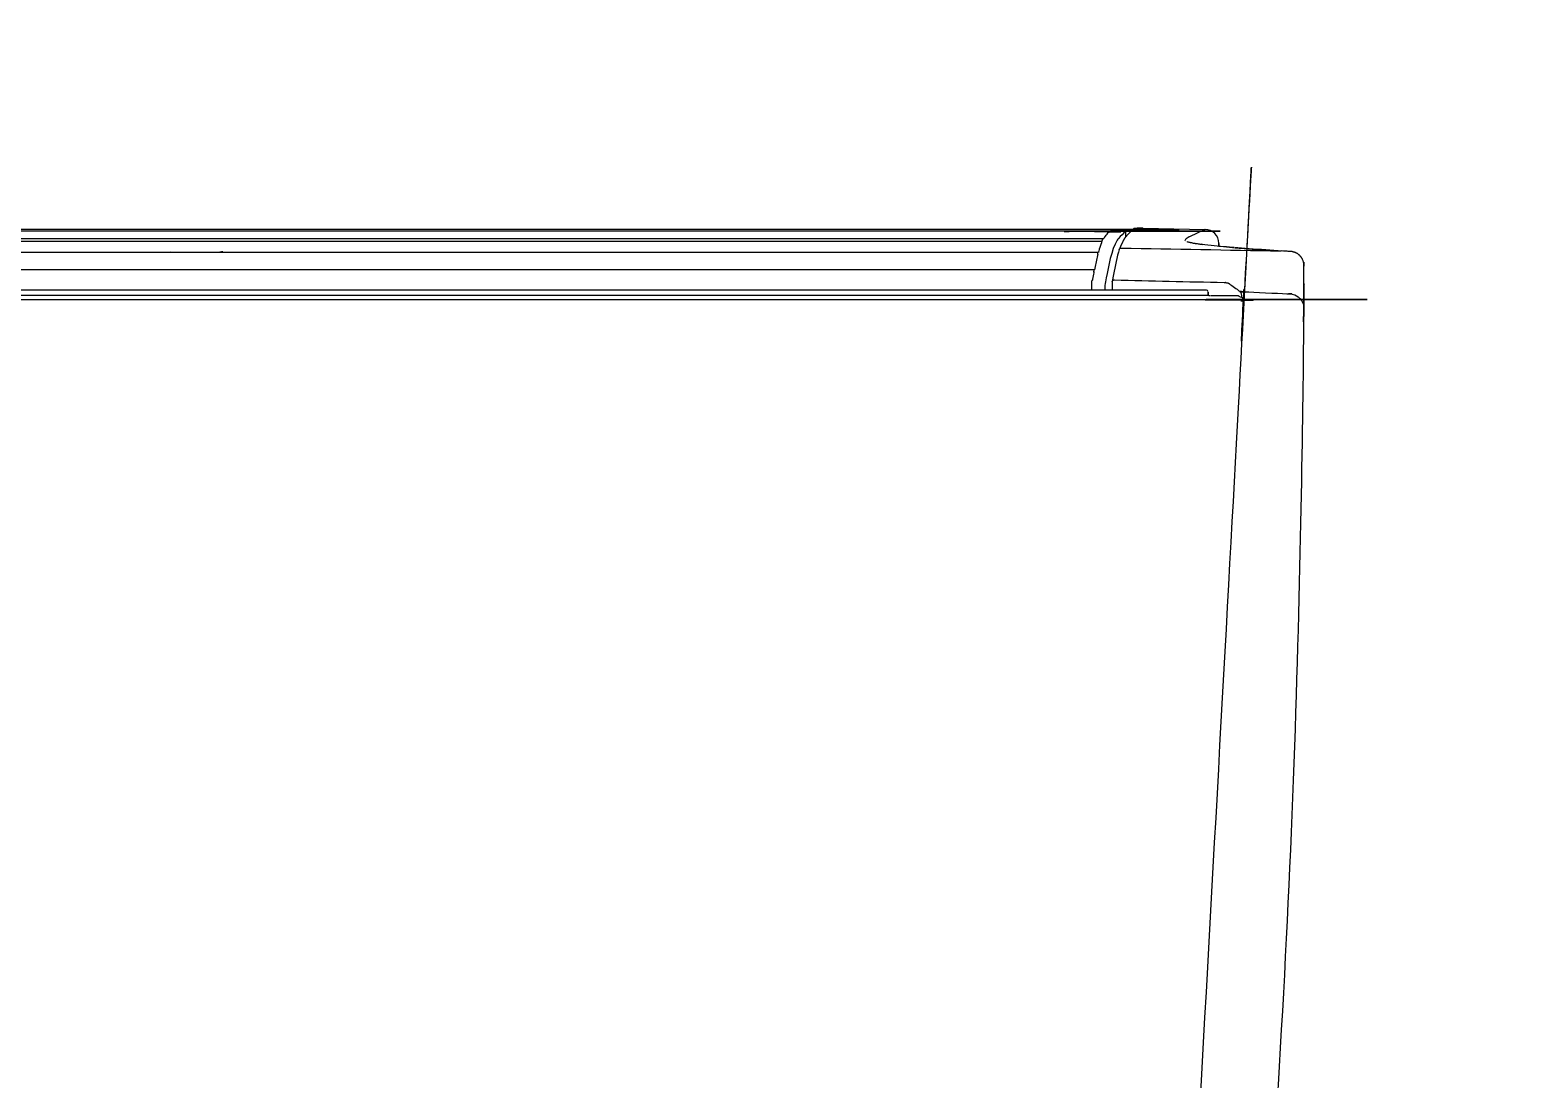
# Model space of a CAD drawing. Header units: millimetres. Extents: x 1291 to 5660, y 748 to 2981.
# Drawn here: x 3605.1 to 3814.9, y 2357.6 to 2505.7 of the extents above; entities that cross this region are included whole.
import ezdxf

# ---------------------------------------------------------------- set-up
doc = ezdxf.new("R2010")
doc.units = ezdxf.units.MM

msp = doc.modelspace()

# ---------------------------------------------------------------- linework, layer by layer
for points in [[(3762.26, 2477.69), (3770.98, 2477.53), (3768.81, 2476.49), (3768.78, 2476.47, 0.065875), (3768.22, 2476.08), (3768.18, 2476.06), (3768.18, 2476.06)], [(3756.76, 2476.32), (3756.77, 2476.33), (3756.83, 2476.41, -0.012055), (3757.29, 2477), (3757.35, 2477.07, -0.23949), (3757.59, 2477.19), (3757.59, 2477.19)], [(3769.04, 2475.67), (3769.06, 2475.67), (3769.08, 2475.66), (3769.09, 2475.66, -0.026004), (3769.3, 2475.62)], [(3772.96, 2475.55), (3772.97, 2475.16), (3773.17, 2475.14, 0.005764), (3774.89, 2474.98), (3775.12, 2474.96)], [(3755.89, 2474.03), (3755.85, 2473.84, 0.011304), (3755.44, 2472.07), (3755.39, 2471.81)], [(3775.11, 2474.96, 0.022644), (3775, 2474.97), (3775.12, 2474.96), (3775.09, 2474.96), (3774.99, 2474.97), (3774.46, 2475.01, -0.010799), (3770.98, 2475.37), (3770.64, 2475.41), (3770.5, 2475.45), (3770.51, 2475.45)], [(3781.97, 2474.48), (3781.32, 2474.52, -0.004296), (3776.65, 2474.84), (3776.12, 2474.88), (3776.14, 2474.88), (3776.03, 2474.88, -0.003051), (3775.22, 2474.95, 0.006365), (3776.01, 2474.88), (3775.9, 2474.89)], [(3776.01, 2474.88), (3776.51, 2474.84, 0.002204), (3781.03, 2474.53), (3781.65, 2474.5)], [(3771.45, 2468.68), (3771.45, 2468.63), (3771.46, 2468.22, -0.018423), (3771.45, 2468.68), (3771.45, 2468.63)]]:
    msp.add_lwpolyline(points, format="xyb")
for points in [[(2973.48, 2475.86), (2973.48, 2475.87), (2973.48, 2475.88), (3756.49, 2475.89), (3756.5, 2475.89)], [(3756.4, 2475.67), (3756.4, 2475.69)], [(3756.42, 2475.88), (3756.44, 2475.89)], [(3756.47, 2475.89), (3756.47, 2475.89)], [(3756.51, 2475.89), (3756.51, 2475.91), (3756.52, 2475.92)], [(3756.57, 2476.19), (3756.64, 2476.2), (3756.68, 2476.2), (3756.69, 2476.22)], [(3756.7, 2476.23), (3756.71, 2476.24), (3756.72, 2476.26), (3756.73, 2476.27), (3756.73, 2476.28), (3756.73, 2476.3), (3756.75, 2476.31)], [(3768.16, 2476.03), (3768.16, 2476.03)], [(3768.16, 2475.97), (3768.16, 2475.97)], [(3768.16, 2475.96), (3768.17, 2475.95)], [(3768.18, 2475.95), (3768.18, 2475.94), (3768.19, 2475.94), (3768.2, 2475.94)], [(3768.2, 2475.93), (3768.2, 2475.92)], [(3768.23, 2475.91), (3768.24, 2475.91), (3768.25, 2475.9)], [(3768.28, 2475.88), (3768.29, 2475.88), (3768.3, 2475.88)], [(3768.37, 2475.84), (3768.39, 2475.84)], [(3768.64, 2475.76), (3768.65, 2475.76), (3768.66, 2475.75), (3768.68, 2475.75), (3768.69, 2475.75)], [(3768.71, 2475.74), (3768.73, 2475.74), (3768.74, 2475.74), (3768.75, 2475.73), (3768.76, 2475.73)], [(3768.77, 2475.73), (3768.78, 2475.72), (3768.81, 2475.72), (3768.82, 2475.72)], [(3768.83, 2475.72), (3768.84, 2475.72)], [(3768.93, 2475.69), (3768.94, 2475.69)], [(3768.95, 2475.69), (3768.96, 2475.68), (3768.98, 2475.68), (3768.98, 2475.68)], [(3769, 2475.68), (3769.02, 2475.67)], [(3769.32, 2475.62), (3769.32, 2475.61)], [(3769.34, 2475.61), (3769.36, 2475.61), (3769.37, 2475.61), (3769.39, 2475.6)], [(3769.41, 2475.6), (3769.43, 2475.6)], [(3769.44, 2475.6), (3769.47, 2475.59), (3769.5, 2475.59)], [(3769.54, 2475.58), (3769.55, 2475.57)], [(3755.91, 2474.28), (2973.98, 2474.28)], [(3625.01, 2474.28), (3625.01, 2474.3)], [(3631.99, 2474.29), (3631.99, 2474.29), (3631.99, 2474.28)], [(3755.9, 2474.2), (3755.9, 2474.21), (3755.9, 2474.26), (3755.91, 2474.27)], [(3755.94, 2474.29), (3755.93, 2474.28)], [(3759.01, 2474.97), (3759, 2474.95), (3758.99, 2474.93), (3758.98, 2474.91)], [(3782.12, 2474.47), (3782.1, 2474.48), (3781.75, 2474.49), (3781.74, 2474.5)], [(3781.85, 2474.49), (3781.84, 2474.49)], [(3781.95, 2474.48), (3781.94, 2474.49)], [(3782.03, 2474.48), (3782.02, 2474.48)], [(3782.99, 2474.42), (3782.96, 2474.42), (3782.92, 2474.42)], [(3755.38, 2471.81), (3755.38, 2471.81), (2974.54, 2471.8), (2974.54, 2471.79)], [(3755.34, 2471.7), (3755.34, 2471.72), (3755.34, 2471.77), (3755.35, 2471.78)], [(3755.36, 2471.8), (3755.36, 2471.8), (3755.35, 2471.8)], [(3754.98, 2470.15), (3754.98, 2468.97)], [(3755.07, 2470.35), (3755.06, 2470.34), (3755.06, 2470.32), (3755.04, 2470.31), (3755.03, 2470.28), (3755.02, 2470.27), (3755, 2470.24), (3754.99, 2470.22), (3754.99, 2470.2), (3754.99, 2470.17)], [(3755.1, 2470.36), (3755.09, 2470.36), (3755.08, 2470.36), (3755.08, 2470.35), (3755.08, 2470.35)], [(3755.11, 2470.37), (3755.1, 2470.37)], [(3773.94, 2470.03), (3773.95, 2470.03)], [(3774.05, 2470.02), (3774.05, 2470.01)], [(3774.12, 2470.01), (3774.14, 2470)], [(3774.18, 2470), (3774.2, 2469.99)], [(3774.22, 2469.99), (3774.22, 2469.99)], [(3774.26, 2469.98), (3774.26, 2469.97)], [(3771.15, 2468.97), (2958.74, 2468.97)], [(3771.46, 2468.22), (3771.46, 2468.18)], [(3775.44, 2468.15), (3771.86, 2468.15)], [(3776.43, 2467.6), (3776.42, 2467.62)]]:
    msp.add_lwpolyline(points)
for points, weights, knots in [([(3763.04, 2256.28), (3763.16, 2256.28), (3763.31, 2256.28), (3763.41, 2256.3), (3763.42, 2256.3), (3763.43, 2256.3), (3763.45, 2256.3), (3763.47, 2256.31), (3763.49, 2256.31), (3763.51, 2256.31), (3763.52, 2256.32), (3763.54, 2256.32), (3763.56, 2256.32), (3763.66, 2256.34), (3763.76, 2256.37), (3763.84, 2256.45), (3763.86, 2256.46), (3763.87, 2256.47), (3763.89, 2256.48), (3763.9, 2256.49), (3763.91, 2256.5), (3763.92, 2256.51), (3763.97, 2256.57), (3763.99, 2256.63), (3764.02, 2256.68), (3764.02, 2256.68), (3764.02, 2256.69), (3764.02, 2256.7), (3764.02, 2256.71), (3764.02, 2256.73), (3764.02, 2256.75), (3764.1, 2257.47), (3764.18, 2258.19), (3764.26, 2258.91), (3771.91, 2327.24), (3775.97, 2395.87), (3776.42, 2464.63), (3776.42, 2464.95), (3776.43, 2465.28), (3776.43, 2465.6), (3776.43, 2466.21), (3776.43, 2466.82), (3776.44, 2467.44), (3776.43, 2467.51), (3776.43, 2467.57), (3776.42, 2467.64), (3776.42, 2467.66), (3776.41, 2467.68), (3776.4, 2467.69), (3776.4, 2467.71), (3776.39, 2467.72), (3776.38, 2467.74), (3776.38, 2467.75), (3776.37, 2467.77), (3776.36, 2467.78), (3776.35, 2467.8), (3776.34, 2467.81), (3776.34, 2467.83), (3776.15, 2468.08), (3775.87, 2468.12), (3775.58, 2468.15), (3775.55, 2468.15), (3775.53, 2468.15), (3775.51, 2468.15), (3775.49, 2468.15), (3775.46, 2468.15), (3775.44, 2468.15), (3775.44, 2468.14), (3775.44, 2468.14), (3775.44, 2468.13)], [1, 1, 1, 1, 1, 1, 1, 1, 1, 1, 1, 1, 1, 1, 1, 1, 1, 1, 1, 1, 1, 1, 1, 1, 1, 1, 1, 1, 1, 1, 1, 1, 1, 1, 0.999084518401, 0.999084518401, 1, 1, 1, 1, 1, 1, 1, 1, 1, 1, 1, 1, 1, 1, 1, 1, 1, 1, 1, 1, 1, 1, 1, 1, 1, 1, 1, 1, 1, 1, 1, 1, 1, 1], [0, 0, 0, 0, 1, 1, 1, 2, 2, 2, 3, 3, 3, 4, 4, 4, 5, 5, 5, 6, 6, 6, 7, 7, 7, 8, 8, 8, 9, 9, 9, 10, 10, 10, 11, 11, 11, 11.104825, 11.104825, 11.104825, 12.104825, 12.104825, 12.104825, 13.104825, 13.104825, 13.104825, 14.104825, 14.104825, 14.104825, 15.104825, 15.104825, 15.104825, 16.104825, 16.104825, 16.104825, 17.104825, 17.104825, 17.104825, 18.104825, 18.104825, 18.104825, 19.104825, 19.104825, 19.104825, 20.104825, 20.104825, 20.104825, 21.104825, 21.104825, 21.104825, 22.104825, 22.104825, 22.104825, 22.104825]), ([(3761.08, 2477.67), (3761.07, 2477.67), (3761.07, 2477.67), (3761.06, 2477.67), (3761.05, 2477.67), (3761.04, 2477.67), (3761.04, 2477.67), (3761.03, 2477.66), (3761.02, 2477.66), (3761.01, 2477.66), (3761.01, 2477.65), (3761, 2477.65), (3760.99, 2477.65), (3760.99, 2477.64), (3760.98, 2477.64), (3760.97, 2477.64), (3760.96, 2477.63), (3760.95, 2477.63), (3760.94, 2477.63), (3760.94, 2477.62), (3760.93, 2477.62), (3760.93, 2477.62), (3760.92, 2477.61), (3760.91, 2477.6), (3760.91, 2477.6), (3760.9, 2477.59), (3760.9, 2477.58), (3760.89, 2477.58), (3760.85, 2477.54), (3760.82, 2477.51), (3760.78, 2477.48), (3760.52, 2477.2), (3760.24, 2476.92), (3759.97, 2476.65), (3759.94, 2476.61), (3759.9, 2476.58), (3759.87, 2476.54), (3759.86, 2476.53), (3759.84, 2476.51), (3759.83, 2476.5), (3759.75, 2476.42), (3759.61, 2476.21), (3759.55, 2476.11), (3759.54, 2476.09), (3759.53, 2476.07), (3759.52, 2476.05), (3759.51, 2476.03), (3759.5, 2476.01), (3759.49, 2475.99), (3759.41, 2475.87), (3759.33, 2475.67), (3759.26, 2475.54), (3759.25, 2475.52), (3759.24, 2475.5), (3759.23, 2475.48), (3759.23, 2475.47), (3759.22, 2475.45), (3759.21, 2475.44), (3759.17, 2475.3), (3759.11, 2475.24), (3759.07, 2475.1), (3759.06, 2475.09), (3759.05, 2475.07), (3759.05, 2475.06), (3759.04, 2475.05), (3759.04, 2475.04), (3759.03, 2475.03), (3759.03, 2475.03), (3759.03, 2475.02), (3759.03, 2475.02), (3759.03, 2475.01), (3759.02, 2475.01), (3759.02, 2475), (3759.02, 2475), (3759.02, 2474.99), (3759.01, 2474.99)], [1, 1, 1, 1, 1, 1, 1, 1, 1, 1, 1, 1, 1, 1, 1, 1, 1, 1, 1, 1, 1, 1, 1, 1, 1, 1, 1, 1, 1, 1, 1, 0.999950434729, 0.999950434729, 1, 1, 1, 1, 1, 1, 1, 1, 1, 1, 1, 1, 1, 1, 1, 1, 1, 1, 1, 1, 1, 1, 1, 1, 1, 1, 1, 1, 1, 1, 1, 1, 1, 1, 1, 1, 1, 1, 1, 1, 1, 1, 1], [0, 0, 0, 0, 1, 1, 1, 2, 2, 2, 3, 3, 3, 4, 4, 4, 5, 5, 5, 6, 6, 6, 7, 7, 7, 8, 8, 8, 9, 9, 9, 10, 10, 10, 10.024388, 10.024388, 10.024388, 11.024388, 11.024388, 11.024388, 12.024388, 12.024388, 12.024388, 13.024388, 13.024388, 13.024388, 14.024388, 14.024388, 14.024388, 15.024388, 15.024388, 15.024388, 16.024388, 16.024388, 16.024388, 17.024388, 17.024388, 17.024388, 18.024388, 18.024388, 18.024388, 19.024388, 19.024388, 19.024388, 20.024388, 20.024388, 20.024388, 21.024388, 21.024388, 21.024388, 22.024388, 22.024388, 22.024388, 23.024388, 23.024388, 23.024388, 24.024388, 24.024388, 24.024388, 24.024388]), ([(3759.83, 2477.3), (3759.82, 2477.41), (3759.74, 2477.49), (3759.62, 2477.5), (3496.5, 2477.5), (3233.39, 2477.5), (2970.27, 2477.5), (2970.26, 2477.49), (2970.25, 2477.49), (2970.23, 2477.49), (2970.14, 2477.49), (2970.08, 2477.41), (2970.06, 2477.33), (2970.06, 2477.32), (2970.06, 2477.31), (2970.06, 2477.3)], [1, 0.831606212857, 0.831606212857, 1, 1, 1, 1, 1, 1, 1, 1, 1, 1, 1, 1, 1], [0, 0, 0, 0, 1.453285, 1.453285, 1.453285, 2.453285, 2.453285, 2.453285, 3.453285, 3.453285, 3.453285, 4.453285, 4.453285, 4.453285, 5.453285, 5.453285, 5.453285, 5.453285]), ([(3757.58, 2477.2), (3757.58, 2477.2), (3757.57, 2477.2), (3757.57, 2477.2), (3755.88, 2477.29), (3754.12, 2477.27), (3752.41, 2477.28), (3494.07, 2477.28), (3235.72, 2477.28), (2977.38, 2477.28), (2976.12, 2477.28), (2974.86, 2477.27), (2973.61, 2477.25), (2973.58, 2477.25), (2973.56, 2477.25), (2973.54, 2477.25), (2973.52, 2477.25), (2973.5, 2477.25), (2973.48, 2477.25), (2973.45, 2477.24), (2973.43, 2477.24), (2973.41, 2477.24), (2973.14, 2477.24), (2972.88, 2477.23), (2972.61, 2477.22), (2972.6, 2477.22), (2972.6, 2477.22), (2972.59, 2477.22), (2972.59, 2477.22), (2972.58, 2477.21), (2972.57, 2477.21), (2972.57, 2477.21), (2972.56, 2477.21), (2972.56, 2477.21), (2972.5, 2477.22), (2972.5, 2477.21), (2972.45, 2477.21)], [1, 1, 1, 1, 1, 1, 1, 1, 1, 1, 0.99997132521, 0.99997132521, 1, 1, 1, 1, 1, 1, 1, 1, 1, 1, 1, 1, 1, 1, 1, 1, 1, 1, 1, 1, 1, 1, 1, 1, 1], [0, 0, 0, 0, 1, 1, 1, 2, 2, 2, 3, 3, 3, 3.01855, 3.01855, 3.01855, 4.01855, 4.01855, 4.01855, 5.01855, 5.01855, 5.01855, 6.01855, 6.01855, 6.01855, 7.01855, 7.01855, 7.01855, 8.01855, 8.01855, 8.01855, 9.01855, 9.01855, 9.01855, 10.01855, 10.01855, 10.01855, 11.01855, 11.01855, 11.01855, 11.01855]), ([(3773.87, 2470.04), (3773.87, 2470.04), (3773.87, 2470.03), (3773.87, 2470.03), (3774.01, 2470.01), (3774.14, 2469.99), (3774.28, 2469.97), (3774.28, 2469.97), (3774.28, 2469.97), (3774.29, 2469.97), (3774.29, 2469.96), (3774.29, 2469.96), (3774.29, 2469.96), (3774.35, 2469.92), (3774.4, 2469.88), (3774.46, 2469.85), (3774.9, 2469.52), (3775.38, 2469.21), (3775.8, 2468.87), (3775.86, 2468.83), (3775.91, 2468.79), (3775.97, 2468.75), (3776.2, 2468.74), (3776.44, 2468.73), (3776.67, 2468.72), (3778.54, 2468.64), (3780.4, 2468.55), (3782.27, 2468.47), (3782.5, 2468.46), (3782.73, 2468.45), (3782.97, 2468.44), (3783.06, 2468.43), (3783.16, 2468.43), (3783.25, 2468.42), (3784.13, 2468.24), (3784.77, 2467.63), (3784.91, 2466.73), (3784.92, 2466.63), (3784.93, 2466.54), (3784.93, 2466.44), (3784.93, 2466.15), (3784.93, 2465.87), (3784.93, 2465.58), (3784.5, 2396.11), (3780.42, 2326.77), (3772.69, 2257.74), (3772.63, 2257.17), (3772.57, 2256.61), (3772.5, 2256.04), (3771.83, 2250.03), (3771.12, 2244.02), (3770.39, 2238.01), (3769.76, 2232.94), (3769.12, 2227.86), (3768.46, 2222.78)], [1, 1, 1, 1, 1, 1, 1, 1, 1, 1, 1, 1, 1, 1, 1, 1, 1, 1, 1, 1, 1, 1, 1, 1, 1, 0.999999735611, 0.999999735611, 1, 1, 1, 1, 1, 1, 1, 1, 1, 1, 1, 1, 1, 1, 1, 1, 0.999072944682, 0.999072944682, 1, 1, 1, 1, 0.999993712622, 0.999993712622, 1, 0.999996683978, 0.999996683978, 1], [0, 0, 0, 0, 1, 1, 1, 2, 2, 2, 3, 3, 3, 4, 4, 4, 5, 5, 5, 6, 6, 6, 7, 7, 7, 8, 8, 8, 8.001781, 8.001781, 8.001781, 9.001781, 9.001781, 9.001781, 10.001781, 10.001781, 10.001781, 11.001781, 11.001781, 11.001781, 12.001781, 12.001781, 12.001781, 13.001781, 13.001781, 13.001781, 13.107267, 13.107267, 13.107267, 14.107267, 14.107267, 14.107267, 14.115953, 14.115953, 14.115953, 14.122261, 14.122261, 14.122261, 14.122261]), ([(3784.93, 2466.44), (3784.94, 2468.44), (3784.95, 2470.45), (3784.96, 2472.45), (3784.96, 2472.46), (3784.96, 2472.47), (3784.96, 2472.48), (3784.92, 2473.59), (3784.09, 2474.36), (3783.01, 2474.42)], [1, 0.999999063817, 0.999999063817, 1, 1, 1, 1, 1, 1, 1], [0, 0, 0, 0, 0.003352, 0.003352, 0.003352, 1.003352, 1.003352, 1.003352, 2.003352, 2.003352, 2.003352, 2.003352]), ([(2965.87, 2256.74), (2965.87, 2256.74), (2965.87, 2256.74), (2965.86, 2256.74), (2965.86, 2256.75), (2965.86, 2256.75), (2965.86, 2256.75), (2965.78, 2257.47), (2965.7, 2258.19), (2965.62, 2258.91), (2957.98, 2327.24), (2953.92, 2395.87), (2953.47, 2464.63), (2953.46, 2464.95), (2953.46, 2465.28), (2953.46, 2465.6), (2953.46, 2466.21), (2953.46, 2466.82), (2953.45, 2467.44), (2953.45, 2467.45), (2953.45, 2467.46), (2953.45, 2467.47), (2953.51, 2467.59), (2953.58, 2467.64), (2953.71, 2467.65), (3227.87, 2467.65), (3502.02, 2467.65), (3776.18, 2467.65), (3776.29, 2467.64), (3776.41, 2467.59), (3776.43, 2467.47), (3776.43, 2467.47), (3776.43, 2467.47), (3776.44, 2467.47)], [1, 1, 1, 1, 1, 1, 1, 1, 1, 1, 0.999087049703, 0.999087049703, 1, 1, 1, 1, 1, 1, 1, 1, 1, 1, 1, 1, 1, 1, 1, 1, 1, 1, 1, 1, 1, 1], [0, 0, 0, 0, 1, 1, 1, 2, 2, 2, 3, 3, 3, 3.10468, 3.10468, 3.10468, 4.10468, 4.10468, 4.10468, 5.10468, 5.10468, 5.10468, 6.10468, 6.10468, 6.10468, 7.10468, 7.10468, 7.10468, 8.10468, 8.10468, 8.10468, 9.10468, 9.10468, 9.10468, 10.10468, 10.10468, 10.10468, 10.10468])]:
    msp.add_rational_spline(points, weights, degree=3, knots=knots)
for points, knots in [([(3762.21, 2477.69), (3761.87, 2477.68), (3761.53, 2477.69), (3761.19, 2477.68), (3761.18, 2477.68), (3761.17, 2477.68), (3761.17, 2477.68), (3761.16, 2477.68), (3761.16, 2477.67), (3761.16, 2477.67)], [0, 0, 0, 0, 1, 1, 1, 2, 2, 2, 3, 3, 3, 3]), ([(3756.53, 2475.94), (3756.53, 2475.94), (3756.54, 2475.94), (3756.54, 2475.95), (3756.54, 2475.96), (3756.54, 2475.98), (3756.54, 2475.99), (3756.54, 2476.04), (3756.55, 2476.03), (3756.55, 2476.09), (3756.55, 2476.09), (3756.55, 2476.09), (3756.55, 2476.1), (3756.55, 2476.1), (3756.55, 2476.1), (3756.55, 2476.11), (3756.55, 2476.18), (3756.56, 2476.14), (3756.56, 2476.18), (3756.56, 2476.18), (3756.56, 2476.18), (3756.56, 2476.19), (3756.56, 2476.19), (3756.57, 2476.19), (3756.57, 2476.19), (3495.49, 2476.19), (3234.41, 2476.19), (2973.33, 2476.19)], [0, 0, 0, 0, 1, 1, 1, 2, 2, 2, 3, 3, 3, 4, 4, 4, 5, 5, 5, 6, 6, 6, 7, 7, 7, 8, 8, 8, 9, 9, 9, 9]), ([(3756.42, 2475.88), (3756.42, 2475.88), (3756.42, 2475.88), (3756.42, 2475.88), (3756.42, 2475.87), (3756.41, 2475.87), (3756.41, 2475.87), (3756.41, 2475.82), (3756.41, 2475.83), (3756.4, 2475.8), (3756.4, 2475.74), (3756.4, 2475.69), (3756.4, 2475.64), (3756.38, 2475.6), (3756.37, 2475.56), (3756.35, 2475.53), (3756.21, 2475.17), (3756.12, 2474.81), (3756, 2474.45), (3755.99, 2474.4), (3755.98, 2474.35), (3755.96, 2474.29), (3755.96, 2474.29), (3755.95, 2474.29), (3755.95, 2474.29)], [0, 0, 0, 0, 1, 1, 1, 2, 2, 2, 3, 3, 3, 4, 4, 4, 5, 5, 5, 6, 6, 6, 7, 7, 7, 8, 8, 8, 8]), ([(3759.84, 2476.51), (3759.84, 2476.77), (3759.83, 2477.03), (3759.83, 2477.3), (3759.48, 2476.95), (3759.13, 2476.6), (3758.79, 2476.25), (3758.72, 2476.17), (3758.66, 2476.09), (3758.6, 2476.01), (3757.77, 2474.63), (3757.38, 2472.26), (3757.07, 2470.69), (3757.01, 2470.33), (3756.94, 2469.97), (3756.88, 2469.61), (3756.87, 2469.4), (3756.87, 2469.18), (3756.86, 2468.97)], [0, 0, 0, 0, 1, 1, 1, 2, 2, 2, 3, 3, 3, 4, 4, 4, 5, 5, 5, 6, 6, 6, 6]), ([(3769.56, 2475.57), (3769.57, 2475.57), (3769.58, 2475.57), (3769.58, 2475.57), (3769.59, 2475.57), (3769.6, 2475.57), (3769.6, 2475.57), (3769.61, 2475.57), (3769.61, 2475.56), (3769.62, 2475.56), (3769.65, 2475.56), (3769.69, 2475.55), (3769.73, 2475.54), (3769.73, 2475.54), (3769.74, 2475.54), (3769.75, 2475.54), (3769.78, 2475.54), (3769.81, 2475.53), (3769.85, 2475.53), (3769.86, 2475.53), (3769.88, 2475.52), (3769.89, 2475.52), (3769.89, 2475.52), (3769.9, 2475.52), (3769.9, 2475.52), (3770, 2475.51), (3770.09, 2475.5), (3770.18, 2475.48), (3770.18, 2475.48), (3770.19, 2475.48), (3770.19, 2475.48), (3770.2, 2475.47), (3770.21, 2475.47), (3770.21, 2475.47)], [0, 0, 0, 0, 1, 1, 1, 2, 2, 2, 3, 3, 3, 4, 4, 4, 5, 5, 5, 6, 6, 6, 7, 7, 7, 8, 8, 8, 9, 9, 9, 10, 10, 10, 11, 11, 11, 11]), ([(3772.96, 2475.59), (3772.93, 2476.63), (3772.07, 2477.48), (3771.02, 2477.53), (3771, 2477.53), (3770.99, 2477.53), (3770.98, 2477.53)], [0, 0, 0, 0, 1, 1, 1, 2, 2, 2, 2]), ([(3624.99, 2474.3), (3624.94, 2474.3), (3624.88, 2474.28), (3624.83, 2474.28), (3624.82, 2474.28), (3624.82, 2474.28), (3624.81, 2474.28)], [0, 0, 0, 0, 1, 1, 1, 2, 2, 2, 2]), ([(3632.41, 2474.28), (3632.41, 2474.31), (3632.41, 2474.33), (3632.41, 2474.36), (3632.39, 2474.36), (3632.38, 2474.36), (3632.36, 2474.36), (3632.23, 2474.34), (3632.17, 2474.35), (3632.03, 2474.31), (3632.02, 2474.3), (3632, 2474.3), (3631.99, 2474.3)], [0, 0, 0, 0, 1, 1, 1, 2, 2, 2, 3, 3, 3, 4, 4, 4, 4]), ([(3755.89, 2474.01), (3755.89, 2474.02), (3755.89, 2474.03), (3755.89, 2474.05), (3755.89, 2474.09), (3755.89, 2474.13), (3755.9, 2474.17)], [0, 0, 0, 0, 1, 1, 1, 2, 2, 2, 2]), ([(3758.89, 2474.7), (3758.89, 2474.7), (3758.89, 2474.7), (3758.9, 2474.7), (3758.9, 2474.71), (3758.9, 2474.71), (3758.9, 2474.72), (3758.9, 2474.72), (3758.9, 2474.72), (3758.9, 2474.73), (3758.91, 2474.73), (3758.91, 2474.74), (3758.91, 2474.74), (3758.91, 2474.74), (3758.91, 2474.75), (3758.92, 2474.75), (3758.92, 2474.75), (3758.92, 2474.75), (3758.92, 2474.76), (3758.93, 2474.76), (3758.93, 2474.77), (3758.93, 2474.77), (3758.93, 2474.77), (3758.94, 2474.78), (3758.94, 2474.78), (3758.94, 2474.79), (3758.94, 2474.79), (3758.94, 2474.79), (3758.95, 2474.79), (3758.95, 2474.79), (3758.95, 2474.79), (3759, 2474.85), (3759.08, 2474.88), (3759.15, 2474.89), (3759.16, 2474.89), (3759.16, 2474.89), (3759.17, 2474.89), (3766.66, 2474.76), (3774.15, 2474.63), (3781.65, 2474.5), (3781.66, 2474.5), (3781.66, 2474.5), (3781.67, 2474.5), (3781.69, 2474.5), (3781.71, 2474.5), (3781.73, 2474.5)], [0, 0, 0, 0, 1, 1, 1, 2, 2, 2, 3, 3, 3, 4, 4, 4, 5, 5, 5, 6, 6, 6, 7, 7, 7, 8, 8, 8, 9, 9, 9, 10, 10, 10, 11, 11, 11, 12, 12, 12, 13, 13, 13, 14, 14, 14, 15, 15, 15, 15]), ([(3758.88, 2474.68), (3758.88, 2474.68), (3758.88, 2474.67), (3758.88, 2474.67), (3758.85, 2474.56), (3758.82, 2474.44), (3758.79, 2474.33), (3758.44, 2473.15), (3758.23, 2471.91), (3758, 2470.71), (3757.97, 2470.53), (3757.94, 2470.34), (3757.9, 2470.16), (3757.91, 2470.17), (3757.91, 2470.18), (3757.92, 2470.2), (3757.93, 2470.29), (3758.06, 2470.4), (3758.16, 2470.4), (3758.18, 2470.4), (3758.2, 2470.4), (3758.21, 2470.4), (3763.37, 2470.28), (3768.53, 2470.16), (3773.69, 2470.04)], [0, 0, 0, 0, 1, 1, 1, 2, 2, 2, 3, 3, 3, 4, 4, 4, 5, 5, 5, 6, 6, 6, 7, 7, 7, 8, 8, 8, 8]), ([(3758.97, 2474.9), (3758.97, 2474.89), (3758.97, 2474.88), (3758.97, 2474.88), (3758.96, 2474.87), (3758.96, 2474.87), (3758.96, 2474.86), (3758.94, 2474.8), (3758.93, 2474.8), (3758.91, 2474.74), (3758.91, 2474.73), (3758.91, 2474.73), (3758.9, 2474.72), (3758.9, 2474.72), (3758.9, 2474.71), (3758.9, 2474.71)], [0, 0, 0, 0, 1, 1, 1, 2, 2, 2, 3, 3, 3, 4, 4, 4, 5, 5, 5, 5]), ([(3770.26, 2475.47), (3770.27, 2475.47), (3770.29, 2475.46), (3770.3, 2475.46), (3770.39, 2475.44), (3770.51, 2475.44), (3770.6, 2475.42)], [0, 0, 0, 0, 1, 1, 1, 2, 2, 2, 2]), ([(3772.97, 2475.16), (3772.97, 2475.17), (3772.97, 2475.19), (3772.97, 2475.2), (3772.96, 2475.31), (3772.97, 2475.42), (3772.96, 2475.52)], [0, 0, 0, 0, 1, 1, 1, 2, 2, 2, 2]), ([(3782.88, 2474.42), (3782.69, 2474.43), (3782.51, 2474.45), (3782.32, 2474.46), (3782.31, 2474.46), (3782.31, 2474.46), (3782.3, 2474.46), (3782.29, 2474.46), (3782.28, 2474.46), (3782.27, 2474.46), (3782.23, 2474.46), (3782.22, 2474.47), (3782.17, 2474.47)], [0, 0, 0, 0, 1, 1, 1, 2, 2, 2, 3, 3, 3, 4, 4, 4, 4]), ([(3755.33, 2471.53), (3755.32, 2471.49), (3755.31, 2471.46), (3755.31, 2471.42), (3755.25, 2471.12), (3755.2, 2470.8), (3755.14, 2470.5), (3755.13, 2470.46), (3755.12, 2470.42), (3755.11, 2470.38)], [0, 0, 0, 0, 1, 1, 1, 2, 2, 2, 3, 3, 3, 3]), ([(3755.33, 2471.51), (3755.33, 2471.52), (3755.33, 2471.53), (3755.33, 2471.53), (3755.33, 2471.54), (3755.33, 2471.55), (3755.33, 2471.56), (3755.33, 2471.6), (3755.34, 2471.64), (3755.34, 2471.68)], [0, 0, 0, 0, 1, 1, 1, 2, 2, 2, 3, 3, 3, 3]), ([(3757.9, 2470.15), (3757.9, 2470.14), (3757.9, 2470.12), (3757.9, 2470.11), (3757.9, 2470.07), (3757.9, 2470.03), (3757.89, 2469.99), (3757.9, 2469.69), (3757.88, 2469.39), (3757.89, 2469.08), (3757.89, 2469.04), (3757.89, 2469.01), (3757.89, 2468.97)], [0, 0, 0, 0, 1, 1, 1, 2, 2, 2, 3, 3, 3, 4, 4, 4, 4]), ([(3773.69, 2470.04), (3773.69, 2470.04), (3773.69, 2470.04), (3773.69, 2470.04), (3773.75, 2470.04), (3773.8, 2470.04), (3773.86, 2470.04)], [0, 0, 0, 0, 1, 1, 1, 2, 2, 2, 2]), ([(3771.79, 2468.15), (3771.63, 2468.15), (3771.47, 2468.19), (3771.32, 2468.19), (3771.31, 2468.2), (3771.29, 2468.2), (3771.28, 2468.2), (3500.41, 2468.2), (3229.53, 2468.2), (2958.66, 2468.2), (2958.65, 2468.2), (2958.63, 2468.2), (2958.62, 2468.2)], [0, 0, 0, 0, 1, 1, 1, 2, 2, 2, 3, 3, 3, 4, 4, 4, 4]), ([(3771.44, 2468.73), (3771.43, 2468.85), (3771.3, 2468.95), (3771.19, 2468.97), (3771.18, 2468.97), (3771.16, 2468.97), (3771.15, 2468.97)], [0, 0, 0, 0, 1, 1, 1, 2, 2, 2, 2]), ([(3775.97, 2468.75), (3775.98, 2468.74), (3775.98, 2468.74), (3775.98, 2468.73), (3776.08, 2468.64), (3776.14, 2468.17), (3776.16, 2468.02), (3776.16, 2468.01), (3776.16, 2468), (3776.16, 2467.99)], [0, 0, 0, 0, 1, 1, 1, 2, 2, 2, 3, 3, 3, 3])]:
    msp.add_open_spline(points, degree=3, knots=knots)
for points in [[(3756.64, 2476.2), (3756.62, 2476.2), (3756.6, 2476.2), (3756.58, 2476.2)], [(3768.16, 2476.02), (3768.16, 2476.01), (3768.16, 2475.99), (3768.16, 2475.98)], [(3768.42, 2475.83), (3768.48, 2475.8), (3768.57, 2475.79), (3768.63, 2475.76)], [(3768.85, 2475.72), (3768.87, 2475.71), (3768.89, 2475.7), (3768.91, 2475.69)], [(3769.64, 2475.56), (3769.7, 2475.54), (3769.68, 2475.56), (3769.73, 2475.54)], [(3769.76, 2475.54), (3769.78, 2475.53), (3769.83, 2475.54), (3769.85, 2475.53)], [(3776.02, 2474.88), (3776.05, 2474.88), (3776.08, 2474.88), (3776.12, 2474.88)], [(3776.44, 2467.48), (3776.44, 2467.56), (3776.43, 2467.51), (3776.43, 2467.55)]]:
    msp.add_open_spline(points, degree=3)

doc.saveas('drawing.dxf')
